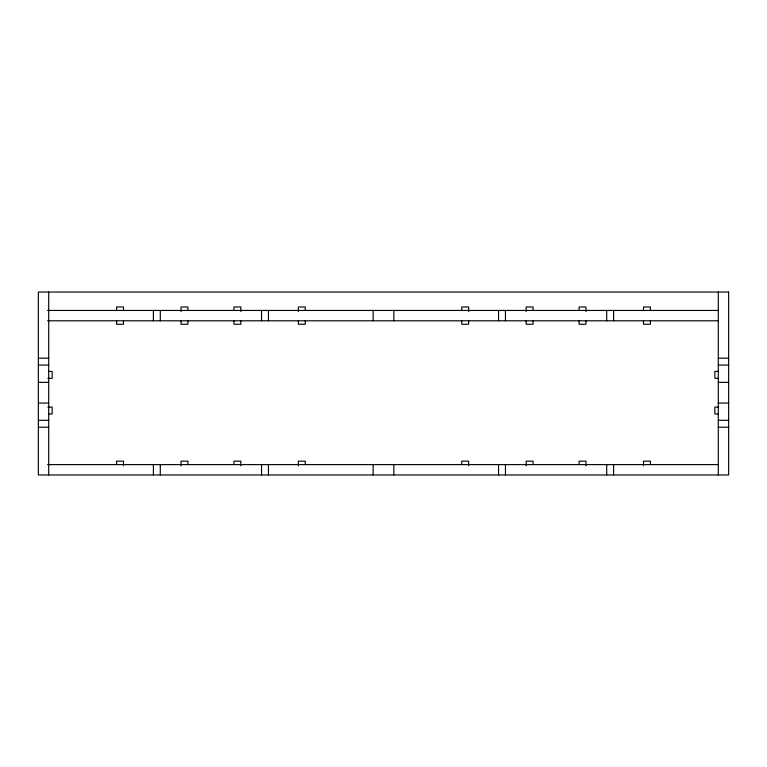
<?xml version="1.0" encoding="UTF-8"?>
<svg xmlns="http://www.w3.org/2000/svg" width="767" height="767" viewBox="0 0 767 767"><rect width="100%" height="100%" fill="white"/><g stroke="black" fill="none" stroke-linecap="round" stroke-linejoin="round"><path stroke-width="1.15" d="M47.554 310.443L718.296 310.443M47.554 320.798L718.296 320.798M38.35 358.189L48.704 358.189M718.296 358.189L728.65 358.189M38.35 365.092L48.704 365.092M718.296 365.092L728.65 365.092M48.704 371.42L52.156 371.42L52.156 378.323L47.842 378.323M718.296 371.42L714.844 371.42L714.844 378.323L718.075 378.323M38.35 382.35L48.704 382.35M718.296 382.35L728.65 382.35M38.35 403.058L48.704 403.058M718.296 403.058L728.65 403.058M47.842 407.085L52.156 407.085L52.156 413.988L48.704 413.988M718.075 407.085L714.844 407.085L714.844 413.988L718.296 413.988M38.35 420.316L48.704 420.316M718.296 420.316L728.65 420.316M38.35 427.219L48.704 427.219M718.296 427.219L728.65 427.219M47.554 464.61L718.296 464.61M718.296 292.035L718.296 474.965M650.416 310.443L650.416 306.992L643.513 306.992L643.513 310.443M650.416 320.798L650.416 324.249L643.513 324.249L643.513 320.798M650.416 464.61L650.416 461.159L643.513 461.159L643.513 465.761M613.6 310.443L613.6 320.798M613.6 464.61L613.6 474.965M606.697 310.443L606.697 320.798M606.697 464.61L606.697 474.965M585.988 311.594L585.988 306.992L579.085 306.992L579.085 310.443M585.988 320.798L585.988 324.249L579.085 324.249L579.085 320.798M585.988 465.761L585.988 461.159L579.085 461.159L579.085 464.61M533.065 310.443L533.065 306.992L526.162 306.992L526.162 311.594M533.065 320.798L533.065 324.249L526.162 324.249L526.162 320.798M533.065 464.61L533.065 461.159L526.162 461.159L526.162 465.761M505.453 310.443L505.453 320.798M505.453 464.61L505.453 474.965M498.55 310.443L498.55 320.798M498.55 464.61L498.55 474.965M468.637 311.594L468.637 306.992L461.734 306.992L461.734 310.443M468.637 320.798L468.637 324.249L461.734 324.249L461.734 320.798M468.637 465.761L468.637 461.159L461.734 461.159L461.734 464.61M393.855 310.443L393.855 320.798M393.855 464.61L393.855 474.965M373.145 310.443L373.145 320.798M373.145 464.61L373.145 474.965M305.266 310.443L305.266 306.992L298.363 306.992L298.363 311.594M305.266 320.798L305.266 324.249L298.363 324.249L298.363 320.798M305.266 464.61L305.266 461.159L298.363 461.159L298.363 465.761M268.45 310.443L268.45 320.798M268.45 464.61L268.45 474.965M261.547 310.443L261.547 320.798M261.547 464.61L261.547 474.965M240.838 311.594L240.838 306.992L233.935 306.992L233.935 310.443M240.838 320.798L240.838 324.249L233.935 324.249L233.935 320.798M240.838 465.761L240.838 461.159L233.935 461.159L233.935 464.61M187.915 310.443L187.915 306.992L181.012 306.992L181.012 311.594M187.915 320.798L187.915 324.249L181.012 324.249L181.012 320.798M187.915 464.61L187.915 461.159L181.012 461.159L181.012 465.761M160.303 310.443L160.303 320.798M160.303 464.61L160.303 474.965M153.4 310.443L153.4 320.798M153.4 464.61L153.4 474.965M123.487 310.443L123.487 306.992L116.584 306.992L116.584 310.443M123.487 320.798L123.487 324.249L116.584 324.249L116.584 320.798M123.487 465.761L123.487 461.159L116.584 461.159L116.584 464.61M48.704 292.035L48.704 474.965M728.65 292.035L38.35 292.035L38.35 474.965L728.65 474.965L728.65 292.035"/></g></svg>
